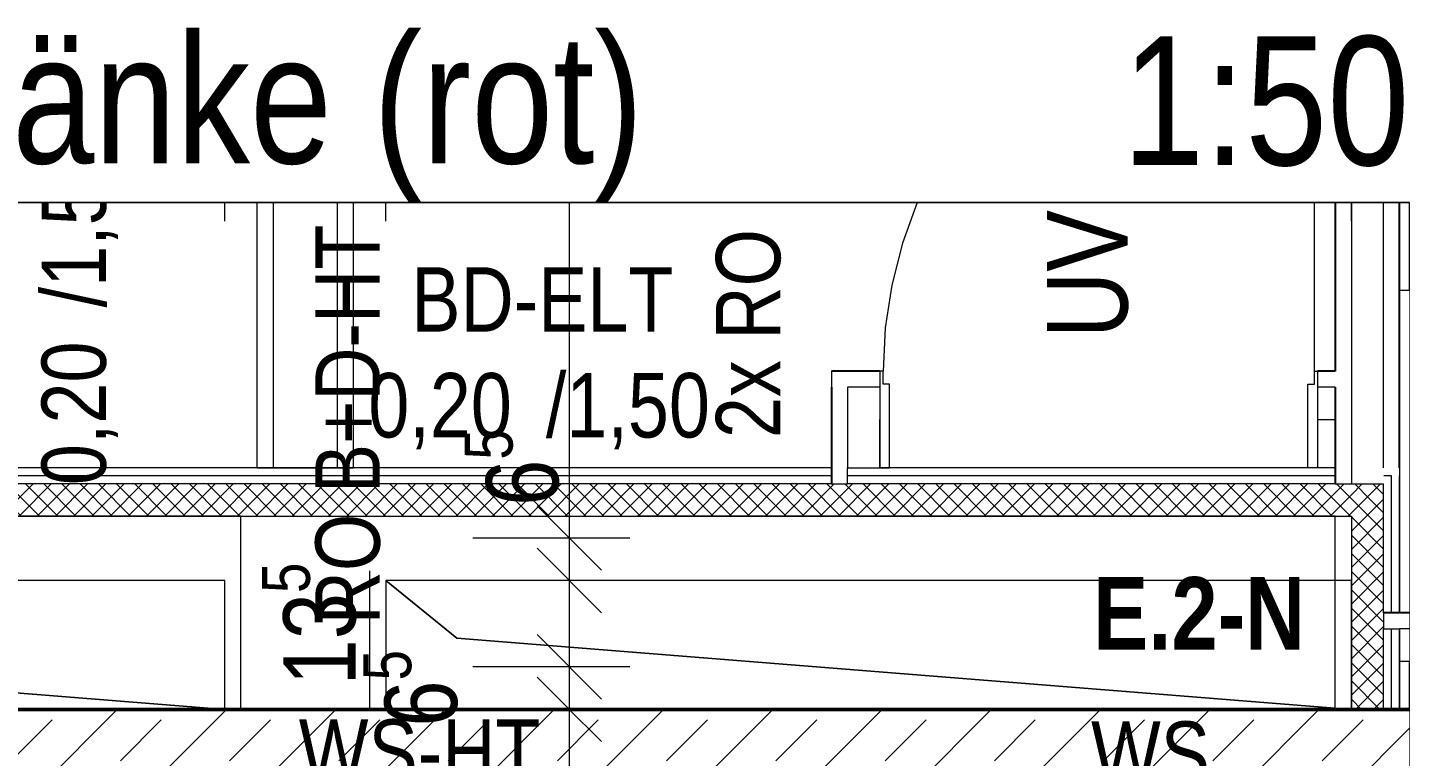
# Model space of a CAD drawing. Header units: centimetres. Extents: x 52.8 to 69.4, y 16.8 to 58.2.
# Drawn here: x 65.107 to 69.4, y 55.896 to 58.158 of the extents above; entities that cross this region are included whole.
import ezdxf
from ezdxf.enums import TextEntityAlignment as Align
from ezdxf.xclip import XClip

# ---------------------------------------------------------------- set-up
doc = ezdxf.new("R2010")
doc.units = ezdxf.units.CM
doc.header["$MEASUREMENT"] = 0
doc.header["$XCLIPFRAME"] = 0
doc.set_wipeout_variables(frame=1)
for name, pattern in [('Strichlinie', [0.4, 0.3, -0.1]), ('Strichlinie_ eng', [0.23, 0.15, -0.08]), ('Wipeout_Contour', [100, 0, -100])]:
    doc.linetypes.add(name, pattern=pattern)
for name, color, linetype in [('6._6.OG mit 2x Wunschposition Steuerschränke (rot)_1_Ausbauvariante Phantomplanung.gfb', 7, 'Continuous'), ('6._6.OG mit 2x Wunschposition Steuerschränke (rot)_1_Bemaßung 50.gfb', 7, 'Continuous'), ('6._6.OG mit 2x Wunschposition Steuerschränke (rot)_1_Bodenbelag.gfb', 7, 'Continuous'), ('6._6.OG mit 2x Wunschposition Steuerschränke (rot)_1_Decken.gfb', 7, 'Continuous'), ('6._6.OG mit 2x Wunschposition Steuerschränke (rot)_1_Neubau_Wände innen TB.gfb', 7, 'Continuous'), ('6._6.OG mit 2x Wunschposition Steuerschränke (rot)_1_Neubau_Wände massiv.gfb', 7, 'Continuous'), ('6._6.OG mit 2x Wunschposition Steuerschränke (rot)_1_Objekte Sanitär.gfb', 7, 'Continuous'), ('6._6.OG mit 2x Wunschposition Steuerschränke (rot)_1_Raumstempel_gemeinsam.gfb', 7, 'Continuous'), ('6._6.OG mit 2x Wunschposition Steuerschränke (rot)_1_Raumstempel_TF.gfb', 7, 'Continuous'), ('6._6.OG mit 2x Wunschposition Steuerschränke (rot)_1_Text 1_50.gfb', 7, 'Continuous'), ('6._6.OG mit 2x Wunschposition Steuerschränke (rot)_1_Unterdecken.gfb', 7, 'Continuous'), ('6._6.OG mit 2x Wunschposition Steuerschränke (rot)_1_Wände massiv.gfb', 7, 'Continuous')]:
    doc.layers.add(name, color=color, linetype=linetype)
doc.styles.add('ERSTELLTER_STIL_2', font='ARIALNB.TTF')
doc.styles.add('ERSTELLTER_STIL_3', font='')
doc.styles.get('ERSTELLTER_STIL_3').set_extended_font_data('Arial Narrow')
pattern_1 = [(45, (42.56998, 24.061774), (-0.02828427, 0.02828427), []), (135, (42.56998, 24.061774), (0.02828427, 0.02828427), [])]
pattern_2 = [(45, (42.56998, 24.06177), (-0.1697056, 0.1697056), []), (45, (42.48513, 24.14663), (-0.1697056, 0.1697056), [0.18, -0.06])]

# ---------------------------------------------------------------- blocks, each defined once
blk = doc.blocks.new('Zeichnung_2_1', base_point=(42.57, 24.0618))
at = {"layer": '6._6.OG mit 2x Wunschposition Steuerschränke (rot)_1_Bodenbelag.gfb', "linetype": 'Continuous', "lineweight": 18, "true_color": 0xdfdfdf}
h = blk.add_hatch(dxfattribs=at)
h.set_pattern_fill('RASTER_30X60_0001', color=254, style=0, pattern_type=2)
h.set_pattern_definition([(0, (70.37, 60.1418), (0, 0.6), []), (90, (70.37, 60.1418), (-1.2, 0), [])])
h.paths.add_polyline_path([(69.4002, 57.6149), (69.37, 57.6149), (69.37, 56.3418), (69.4002, 56.3418)])
at = {"layer": '6._6.OG mit 2x Wunschposition Steuerschränke (rot)_1_Neubau_Wände innen TB.gfb', "linetype": 'Continuous', "lineweight": 13}
h = blk.add_hatch(dxfattribs=at)
h.set_pattern_fill('DÄMMUNG__HART_2_0001', color=8, style=0, pattern_type=2)
h.set_pattern_definition(pattern_1)
h.paths.add_polyline_path([(62.72, 56.6418), (69.22, 56.6418), (69.22, 56.7418), (62.72, 56.7418)])
h = blk.add_hatch(dxfattribs=at)
h.set_pattern_fill('DÄMMUNG__HART_2_0001', color=8, style=0, pattern_type=2)
h.set_pattern_definition(pattern_1)
h.paths.add_polyline_path([(69.22, 56.6418), (69.32, 56.6418), (69.32, 56.7418)])
h = blk.add_hatch(dxfattribs=at)
h.set_pattern_fill('DÄMMUNG__HART_2_0001', color=8, style=0, pattern_type=2)
h.set_pattern_definition(pattern_1)
h.paths.add_polyline_path([(69.22, 56.6418), (69.32, 56.7418), (69.22, 56.7418)])
h = blk.add_hatch(dxfattribs=at)
h.set_pattern_fill('DÄMMUNG__HART_2_0001', color=8, style=0, pattern_type=2)
h.set_pattern_definition(pattern_1)
h.paths.add_polyline_path([(69.22, 56.6418), (69.22, 56.0418), (69.32, 56.0418), (69.32, 56.6418)])
at = {"layer": '6._6.OG mit 2x Wunschposition Steuerschränke (rot)_1_Bemaßung 50.gfb', "color": 7, "linetype": 'Continuous', "lineweight": 13, "ltscale": 10}
for p, q in [((65.72, 57.5576), (65.72, 57.6149)), ((66.22, 57.5576), (66.22, 57.6149)), ((66.7905, 56.5738), (66.7905, 57.6149)), ((66.6905, 56.6738), (66.8905, 56.4738)), ((66.978, 56.5738), (66.4905, 56.5738)), ((66.6905, 56.5418), (66.8905, 56.3418)), ((66.7905, 56.4418), (66.7905, 56.5738)), ((66.978, 56.4418), (66.4905, 56.4418)), ((66.7905, 56.1738), (66.7905, 56.4418)), ((66.6905, 56.2738), (66.8905, 56.0738)), ((66.978, 56.1738), (66.4905, 56.1738))]:
    blk.add_line(p, q, dxfattribs=at)
at = {"layer": '6._6.OG mit 2x Wunschposition Steuerschränke (rot)_1_Bodenbelag.gfb', "color": 7, "linetype": 'Continuous', "lineweight": 13, "ltscale": 10, "flags": 128}
blk.add_lwpolyline([(69.37, 57.6149), (69.37, 56.3418), (69.4002, 56.3418)], dxfattribs=at)
at = {"layer": '6._6.OG mit 2x Wunschposition Steuerschränke (rot)_1_Decken.gfb', "color": 7, "linetype": 'Strichlinie', "lineweight": 13, "ltscale": 10, "flags": 128}
blk.add_lwpolyline([(69.4002, 56.0418), (56.93, 56.0418), (56.93, 41.2759)], dxfattribs=at)
at = {"layer": '6._6.OG mit 2x Wunschposition Steuerschränke (rot)_1_Neubau_Wände innen TB.gfb', "color": 7, "linetype": 'Continuous', "lineweight": 13, "ltscale": 10}
for p, q in [((67.785, 56.7918), (67.785, 57.0518)), ((69.085, 56.7918), (69.085, 57.0518)), ((67.655, 56.7668), (67.655, 56.7918)), ((67.655, 56.7418), (67.655, 56.7668)), ((67.755, 56.7918), (67.785, 56.7918)), ((69.115, 56.7918), (69.085, 56.7918)), ((67.605, 56.7418), (64.335, 56.7418)), ((67.605, 56.7418), (67.655, 56.7418)), ((69.17, 56.7418), (67.655, 56.7418)), ((69.17, 56.7418), (69.22, 56.7418)), ((69.22, 56.7418), (69.32, 56.7418)), ((69.32, 56.7418), (69.22, 56.7418)), ((69.32, 56.6418), (69.32, 56.7418)), ((69.32, 56.6418), (69.32, 56.7418)), ((69.32, 56.3418), (69.32, 56.6418)), ((69.32, 56.3418), (69.32, 56.2918)), ((69.32, 56.2918), (69.345, 56.2918)), ((69.32, 56.0418), (69.32, 56.2918)), ((69.345, 56.2918), (69.37, 56.2918))]:
    blk.add_line(p, q, dxfattribs=at)
at = {"layer": '6._6.OG mit 2x Wunschposition Steuerschränke (rot)_1_Neubau_Wände innen TB.gfb', "color": 8, "linetype": 'Continuous', "lineweight": 13, "ltscale": 10}
for p, q in [((67.605, 56.7668), (64.335, 56.7668)), ((69.17, 56.7668), (67.655, 56.7668)), ((69.345, 56.7668), (69.32, 56.7668)), ((69.345, 56.7418), (69.345, 56.7668)), ((69.345, 56.3418), (69.345, 56.7418)), ((69.345, 56.0418), (69.345, 56.2918))]:
    blk.add_line(p, q, dxfattribs=at)
at = {"layer": '6._6.OG mit 2x Wunschposition Steuerschränke (rot)_1_Neubau_Wände innen TB.gfb', "color": 7, "linetype": 'Continuous', "lineweight": 25, "ltscale": 10}
for p, q in [((67.605, 56.7918), (67.605, 56.7668)), ((67.605, 56.7668), (67.605, 56.7418)), ((69.17, 56.7918), (69.17, 56.7668)), ((69.17, 56.7668), (69.17, 56.7418)), ((69.345, 56.3418), (69.32, 56.3418)), ((69.37, 56.3418), (69.345, 56.3418))]:
    blk.add_line(p, q, dxfattribs=at)
at = {"layer": '6._6.OG mit 2x Wunschposition Steuerschränke (rot)_1_Neubau_Wände innen TB.gfb', "color": 7, "linetype": 'Continuous', "lineweight": 18, "ltscale": 10, "flags": 128}
for points in [[(69.17, 56.7918), (67.655, 56.7918)], [(69.37, 56.3418), (69.37, 56.7668)], [(69.37, 56.0418), (69.37, 56.2918)]]:
    blk.add_lwpolyline(points, dxfattribs=at)
at = {"layer": '6._6.OG mit 2x Wunschposition Steuerschränke (rot)_1_Neubau_Wände innen TB.gfb', "color": 7, "linetype": 'Continuous', "lineweight": 13, "ltscale": 10, "flags": 128}
for points in [[(62.72, 56.6418), (69.22, 56.6418)], [(69.22, 56.6418), (69.22, 56.0418)], [(69.4002, 56.3418), (69.37, 56.3418)], [(69.37, 56.3418), (69.37, 56.0418)], [(69.37, 56.0418), (69.4002, 56.0418)]]:
    blk.add_lwpolyline(points, dxfattribs=at)
at = {"layer": '6._6.OG mit 2x Wunschposition Steuerschränke (rot)_1_Neubau_Wände innen TB.gfb', "color": 8, "linetype": 'Continuous', "lineweight": 13, "ltscale": 10, "flags": 128}
blk.add_lwpolyline([(69.32, 56.0418), (69.22, 56.0418)], dxfattribs=at)
at = {"layer": '6._6.OG mit 2x Wunschposition Steuerschränke (rot)_1_Bemaßung 50.gfb', "color": 7, "linetype": 'Continuous', "lineweight": 13, "char_height": 0.225, "attachment_point": 7, "rotation": 90, "style": 'ERSTELLTER_STIL_3'}
for s, insert in [('\\A1;6{\\H0.66x;\\S5^  ;}', (66.8221, 56.6738)), ('\\A1;13{\\H0.66x;\\S5^  ;}', (66.1923, 56.1163))]:
    blk.add_mtext(s, dxfattribs=dict(at, insert=insert))
at = {"layer": '6._6.OG mit 2x Wunschposition Steuerschränke (rot)_1_Decken.gfb', "color": 7, "linetype": 'Continuous', "lineweight": 13, "insert": (67.5042, 58.0641), "char_height": 0.2, "attachment_point": 8, "rotation": 90, "style": 'ERSTELLTER_STIL_3'}
blk.add_mtext('\\A1;\\pt0;2x RO B+D-HT Ø0,18{\\H0.66x;\\S^  ;\\S^  ;\\S^  ;}', dxfattribs=at)
at = {"layer": '6._6.OG mit 2x Wunschposition Steuerschränke (rot)_1_Decken.gfb', "color": 7, "linetype": 'Continuous', "lineweight": 13, "insert": (65.4091, 57.2788), "char_height": 0.2, "attachment_point": 8, "rotation": 90, "line_spacing_factor": 0.985499, "style": 'ERSTELLTER_STIL_3'}
blk.add_mtext('\\A1;\\pt0;BD-ELT\\P 0,20{\\H0.66x;\\S^  ;} /1,50{\\H0.66x;\\S^  ;\\S^  ;}', dxfattribs=at)
at = {"layer": '6._6.OG mit 2x Wunschposition Steuerschränke (rot)_1_Decken.gfb', "color": 7, "linetype": 'Continuous', "lineweight": 13, "insert": (66.7067, 56.8276), "char_height": 0.2, "attachment_point": 8, "line_spacing_factor": 0.985499, "style": 'ERSTELLTER_STIL_3'}
blk.add_mtext('\\A1;\\pt0;BD-ELT\\P 0,20{\\H0.66x;\\S^  ;} /1,50{\\H0.66x;\\S^  ;\\S^  ;}', dxfattribs=at)
at = {"layer": '6._6.OG mit 2x Wunschposition Steuerschränke (rot)_1_Raumstempel_TF.gfb', "color": 7, "linetype": 'Continuous', "lineweight": 13, "insert": (68.4175, 56.2275), "char_height": 0.225, "attachment_point": 7, "style": 'ERSTELLTER_STIL_2'}
blk.add_mtext('\\A1;E.2-N', dxfattribs=at)
at = {"layer": '6._6.OG mit 2x Wunschposition Steuerschränke (rot)_1_Text 1_50.gfb', "color": 7, "linetype": 'Continuous', "lineweight": 13, "insert": (68.2749, 57.1941), "char_height": 0.25, "attachment_point": 1, "rotation": 90, "style": 'ERSTELLTER_STIL_3'}
blk.add_mtext('\\A1;UV', dxfattribs=at)
at = {"color": 254, "linetype": 'Wipeout_Contour', "lineweight": 0, "ltscale": 358.785138}
blk.add_wipeout([(69.37, 57.3418), (69.37, 56.3418), (69.4002, 56.3418), (69.4002, 57.3418)], dxfattribs=at).dxf.layer = '6._6.OG mit 2x Wunschposition Steuerschränke (rot)_1_Objekte Sanitär.gfb'
at = {"layer": '6._6.OG mit 2x Wunschposition Steuerschränke (rot)_1_Decken.gfb', "color": 8, "linetype": 'Strichlinie', "lineweight": 13, "ltscale": 10, "flags": 128}
for points in [[(57.93, 57.6149), (57.93, 56.0418), (69.4002, 56.0418)], [(69.4002, 56.0418), (69.17, 56.0418), (69.17, 56.6418), (66.17, 56.6418), (66.17, 56.0418), (65.77, 56.0418), (65.77, 56.6418), (62.77, 56.6418), (62.77, 56.0418), (59.77, 56.0418), (59.77, 56.4418), (58.57, 56.4418), (58.57, 56.0418), (56.93, 56.0418), (56.93, 41.2759)]]:
    blk.add_lwpolyline(points, dxfattribs=at)
at = {"layer": '6._6.OG mit 2x Wunschposition Steuerschränke (rot)_1_Objekte Sanitär.gfb', "color": 7, "linetype": 'Continuous', "lineweight": 13, "ltscale": 10, "flags": 128}
blk.add_lwpolyline([(69.4002, 57.3418), (69.37, 57.3418), (69.37, 56.3418), (69.4002, 56.3418)], dxfattribs=at)
blk.add_lwpolyline([(69.4002, 57.3418), (69.37, 57.3418), (69.37, 56.3418), (69.4002, 56.3418)], dxfattribs=at)
at = {"layer": '6._6.OG mit 2x Wunschposition Steuerschränke (rot)_1_Unterdecken.gfb', "color": 7, "linetype": 'Strichlinie_ eng', "lineweight": 13, "ltscale": 10, "flags": 128}
blk.add_lwpolyline([(69.37, 57.6149), (69.37, 56.3418), (69.4002, 56.3418)], dxfattribs=at)
at = {"color": 254, "linetype": 'Wipeout_Contour', "lineweight": 0, "ltscale": 348.893455}
blk.add_wipeout([(65.87, 57.6149), (65.82, 57.6149), (65.82, 56.7918), (65.87, 56.7918)], dxfattribs=at).dxf.layer = '6._6.OG mit 2x Wunschposition Steuerschränke (rot)_1_Ausbauvariante Phantomplanung.gfb'
at = {"color": 254, "linetype": 'Wipeout_Contour', "lineweight": 0, "ltscale": 349.64898}
blk.add_wipeout([(66.07, 57.6149), (66.07, 56.7918), (66.12, 56.7918), (66.12, 57.6149)], dxfattribs=at).dxf.layer = '6._6.OG mit 2x Wunschposition Steuerschränke (rot)_1_Ausbauvariante Phantomplanung.gfb'
at = {"color": 254, "linetype": 'Wipeout_Contour', "lineweight": 0, "ltscale": 265.496177}
blk.add_wipeout([(67.655, 57.0418), (67.605, 57.0918), (67.605, 57.0418)], dxfattribs=at).dxf.layer = '6._6.OG mit 2x Wunschposition Steuerschränke (rot)_1_Neubau_Wände innen TB.gfb'
at = {"color": 254, "linetype": 'Wipeout_Contour', "lineweight": 0, "ltscale": 358.608958}
blk.add_wipeout([(69.115, 57.0418), (69.17, 57.0418), (69.17, 57.0918), (69.115, 57.0918)], dxfattribs=at).dxf.layer = '6._6.OG mit 2x Wunschposition Steuerschränke (rot)_1_Neubau_Wände innen TB.gfb'
at = {"color": 254, "linetype": 'Wipeout_Contour', "lineweight": 0, "ltscale": 358.27222}
blk.add_wipeout([(69.22, 56.7668), (69.32, 56.7668), (69.32, 56.7918), (69.22, 56.7918)], dxfattribs=at).dxf.layer = '6._6.OG mit 2x Wunschposition Steuerschränke (rot)_1_Neubau_Wände innen TB.gfb'
at = {"color": 254, "linetype": 'Wipeout_Contour', "lineweight": 0, "ltscale": 357.374226}
blk.add_wipeout([(69.345, 56.3418), (69.345, 56.2918), (69.37, 56.2918), (69.37, 56.3418)], dxfattribs=at).dxf.layer = '6._6.OG mit 2x Wunschposition Steuerschränke (rot)_1_Neubau_Wände innen TB.gfb'
at = {"color": 254, "linetype": 'Wipeout_Contour', "lineweight": 0, "ltscale": 354.359722}
blk.add_wipeout([(68.31, 55.4418), (69.4002, 55.4418), (69.4002, 56.0418), (68.31, 56.0418)], dxfattribs=at).dxf.layer = '6._6.OG mit 2x Wunschposition Steuerschränke (rot)_1_Neubau_Wände massiv.gfb'
at = {"layer": '6._6.OG mit 2x Wunschposition Steuerschränke (rot)_1_Neubau_Wände massiv.gfb', "linetype": 'Continuous', "lineweight": 0, "true_color": 0x000000}
h = blk.add_hatch(dxfattribs=at)
h.set_pattern_fill('BETON__STAHLBETON_0001', color=18, style=0, pattern_type=2)
h.set_pattern_definition(pattern_2)
h.paths.add_polyline_path([(68.31, 55.4418), (69.4002, 55.4418), (69.4002, 56.0418), (68.31, 56.0418)])
at = {"layer": '6._6.OG mit 2x Wunschposition Steuerschränke (rot)_1_Ausbauvariante Phantomplanung.gfb', "color": 9, "linetype": 'Continuous', "lineweight": 18, "ltscale": 10, "flags": 128}
for points in [[(65.82, 57.6149), (65.82, 56.7918)], [(66.12, 56.7918), (66.12, 57.6149)]]:
    blk.add_lwpolyline(points, dxfattribs=at)
at = {"layer": '6._6.OG mit 2x Wunschposition Steuerschränke (rot)_1_Neubau_Wände innen TB.gfb', "color": 7, "linetype": 'Continuous', "lineweight": 13, "ltscale": 10}
for q in [(69.105, 57.6149), (69.115, 57.0918)]:
    blk.add_line((69.105, 57.0918), q, dxfattribs=at)
at = {"layer": '6._6.OG mit 2x Wunschposition Steuerschränke (rot)_1_Neubau_Wände innen TB.gfb', "color": 7, "linetype": 'Continuous', "lineweight": 25, "ltscale": 10, "flags": 128}
blk.add_lwpolyline([(69.17, 57.0918), (69.115, 57.0918)], dxfattribs=at)
at = {"layer": '6._6.OG mit 2x Wunschposition Steuerschränke (rot)_1_Neubau_Wände massiv.gfb', "color": 7, "linetype": 'Continuous', "lineweight": 50, "ltscale": 10, "flags": 128}
blk.add_lwpolyline([(69.4002, 56.0418), (68.31, 56.0418)], dxfattribs=at)
at = {"layer": '6._6.OG mit 2x Wunschposition Steuerschränke (rot)_1_Wände massiv.gfb', "color": 7, "linetype": 'Continuous', "lineweight": 25, "insert": (68.4115, 55.7387), "char_height": 0.2, "attachment_point": 4, "line_spacing_factor": 0.985319, "style": 'ERSTELLTER_STIL_3'}
blk.add_mtext('\\A1;WS\\P 55/374/9', dxfattribs=at)
at = {"color": 254, "linetype": 'Wipeout_Contour', "lineweight": 0, "ltscale": 349.270306}
blk.add_wipeout([(66.07, 57.6149), (65.87, 57.6149), (65.87, 56.7918), (66.07, 56.7918)], dxfattribs=at).dxf.layer = '6._6.OG mit 2x Wunschposition Steuerschränke (rot)_1_Ausbauvariante Phantomplanung.gfb'
at = {"color": 254, "linetype": 'Wipeout_Contour', "lineweight": 0, "ltscale": 359.579446}
blk.add_wipeout([(69.32, 57.6149), (69.32, 56.7918), (69.37, 56.7918), (69.37, 57.6149)], dxfattribs=at).dxf.layer = '6._6.OG mit 2x Wunschposition Steuerschränke (rot)_1_Neubau_Wände innen TB.gfb'
at = {"color": 254, "linetype": 'Wipeout_Contour', "lineweight": 0, "ltscale": 265.488585}
blk.add_wipeout([(67.755, 56.9418), (67.655, 57.0418), (67.655, 56.9418)], dxfattribs=at).dxf.layer = '6._6.OG mit 2x Wunschposition Steuerschränke (rot)_1_Neubau_Wände innen TB.gfb'
at = {"color": 254, "linetype": 'Wipeout_Contour', "lineweight": 0, "ltscale": 358.417824}
blk.add_wipeout([(69.115, 56.9418), (69.17, 56.9418), (69.17, 57.0418), (69.115, 57.0418)], dxfattribs=at).dxf.layer = '6._6.OG mit 2x Wunschposition Steuerschränke (rot)_1_Neubau_Wände innen TB.gfb'
at = {"color": 254, "linetype": 'Wipeout_Contour', "lineweight": 0, "ltscale": 358.040514}
blk.add_wipeout([(69.17, 56.7668), (69.22, 56.7668), (69.22, 56.7918), (69.17, 56.7918)], dxfattribs=at).dxf.layer = '6._6.OG mit 2x Wunschposition Steuerschränke (rot)_1_Neubau_Wände innen TB.gfb'
at = {"color": 254, "linetype": 'Wipeout_Contour', "lineweight": 0, "ltscale": 357.296601}
blk.add_wipeout([(69.32, 56.3418), (69.32, 56.2918), (69.345, 56.2918), (69.345, 56.3418)], dxfattribs=at).dxf.layer = '6._6.OG mit 2x Wunschposition Steuerschränke (rot)_1_Neubau_Wände innen TB.gfb'
at = {"color": 254, "linetype": 'Wipeout_Contour', "lineweight": 0, "ltscale": 357.459903}
blk.add_wipeout([(69.4002, 56.3418), (69.37, 56.3418), (69.37, 56.2918), (69.4002, 56.2918)], dxfattribs=at).dxf.layer = '6._6.OG mit 2x Wunschposition Steuerschränke (rot)_1_Neubau_Wände innen TB.gfb'
at = {"layer": '6._6.OG mit 2x Wunschposition Steuerschränke (rot)_1_Ausbauvariante Phantomplanung.gfb', "color": 9, "linetype": 'Continuous', "lineweight": 18, "ltscale": 10}
for p, q in [((65.87, 57.6149), (65.87, 56.7918)), ((66.07, 56.7918), (66.07, 57.6149))]:
    blk.add_line(p, q, dxfattribs=at)
at = {"layer": '6._6.OG mit 2x Wunschposition Steuerschränke (rot)_1_Ausbauvariante Phantomplanung.gfb', "color": 9, "linetype": 'Continuous', "lineweight": 18, "ltscale": 10, "flags": 128}
for points in [[(65.82, 56.7918), (65.87, 56.7918)], [(65.87, 56.7918), (66.07, 56.7918)], [(66.07, 56.7918), (66.12, 56.7918)]]:
    blk.add_lwpolyline(points, dxfattribs=at)
at = {"layer": '6._6.OG mit 2x Wunschposition Steuerschränke (rot)_1_Neubau_Wände innen TB.gfb', "color": 7, "linetype": 'Continuous', "lineweight": 13, "ltscale": 10}
for p, q in [((69.085, 57.0518), (69.105, 57.0518)), ((69.105, 57.0518), (69.105, 57.0918)), ((69.115, 57.0918), (69.115, 57.0418)), ((69.115, 57.0918), (69.115, 56.7918)), ((69.115, 57.0918), (69.115, 57.0418)), ((69.115, 57.0918), (69.115, 57.0418)), ((69.17, 57.0418), (69.115, 57.0418)), ((69.32, 56.3418), (69.32, 56.2918)), ((69.32, 56.2918), (69.345, 56.2918))]:
    blk.add_line(p, q, dxfattribs=at)
at = {"layer": '6._6.OG mit 2x Wunschposition Steuerschränke (rot)_1_Neubau_Wände innen TB.gfb', "color": 8, "linetype": 'Continuous', "lineweight": 13, "ltscale": 10}
blk.add_line((69.115, 57.0418), (69.115, 56.9418), dxfattribs=at)
blk.add_line((69.115, 57.0418), (69.115, 56.9418), dxfattribs=at)
blk.add_line((69.115, 57.0418), (69.115, 56.9418), dxfattribs=at)
at = {"layer": '6._6.OG mit 2x Wunschposition Steuerschränke (rot)_1_Neubau_Wände innen TB.gfb', "color": 7, "linetype": 'Continuous', "lineweight": 25, "ltscale": 10}
for p, q in [((69.345, 56.3418), (69.32, 56.3418)), ((69.37, 56.3418), (69.345, 56.3418))]:
    blk.add_line(p, q, dxfattribs=at)
at = {"layer": '6._6.OG mit 2x Wunschposition Steuerschränke (rot)_1_Neubau_Wände innen TB.gfb', "color": 7, "linetype": 'Continuous', "lineweight": 25, "ltscale": 10, "flags": 128}
for points in [[(69.37, 56.7918), (69.37, 57.6149)], [(69.4002, 56.3418), (69.37, 56.3418)]]:
    blk.add_lwpolyline(points, dxfattribs=at)
at = {"layer": '6._6.OG mit 2x Wunschposition Steuerschränke (rot)_1_Neubau_Wände innen TB.gfb', "color": 8, "linetype": 'Continuous', "lineweight": 13, "ltscale": 10, "flags": 128}
for points in [[(69.17, 57.0418), (69.17, 56.9418)], [(69.115, 56.9418), (69.17, 56.9418)]]:
    blk.add_lwpolyline(points, dxfattribs=at)
at = {"layer": '6._6.OG mit 2x Wunschposition Steuerschränke (rot)_1_Neubau_Wände innen TB.gfb', "color": 7, "linetype": 'Continuous', "lineweight": 18, "ltscale": 10, "flags": 128}
blk.add_lwpolyline([(67.605, 56.7918), (64.335, 56.7918)], dxfattribs=at)
at = {"layer": '6._6.OG mit 2x Wunschposition Steuerschränke (rot)_1_Decken.gfb', "color": 7, "linetype": 'Continuous', "lineweight": 13, "insert": (66.2599, 57.3333), "char_height": 0.2, "attachment_point": 8, "rotation": 90, "style": 'ERSTELLTER_STIL_3'}
blk.add_mtext('\\A1;\\pt0;RO B+D-HT Ø0,15{\\H0.66x;\\S^  ;\\S^  ;\\S^  ;}', dxfattribs=at)
at = {"color": 254, "linetype": 'Wipeout_Contour', "lineweight": 0, "ltscale": 354.193063}
blk.add_wipeout([(67.655, 57.0418), (67.755, 57.0418), (67.755, 57.0918), (67.655, 57.0918)], dxfattribs=at).dxf.layer = '6._6.OG mit 2x Wunschposition Steuerschränke (rot)_1_Neubau_Wände innen TB.gfb'
at = {"color": 254, "linetype": 'Wipeout_Contour', "lineweight": 0, "ltscale": 358.208836}
blk.add_wipeout([(69.22, 56.7418), (69.32, 56.7418), (69.32, 56.7668), (69.22, 56.7668)], dxfattribs=at).dxf.layer = '6._6.OG mit 2x Wunschposition Steuerschränke (rot)_1_Neubau_Wände innen TB.gfb'
at = {"color": 254, "linetype": 'Wipeout_Contour', "lineweight": 0, "ltscale": 357.270674}
blk.add_wipeout([(69.4002, 56.2918), (69.37, 56.2918), (69.37, 56.1918), (69.4002, 56.1918)], dxfattribs=at).dxf.layer = '6._6.OG mit 2x Wunschposition Steuerschränke (rot)_1_Neubau_Wände innen TB.gfb'
at = {"color": 254, "linetype": 'Wipeout_Contour', "lineweight": 0, "ltscale": 861.715231}
blk.add_wipeout([(63.11, 55.4418), (65.51, 55.4418), (65.51, 55.6218), (65.91, 55.6218), (65.91, 55.4418), (67.21, 55.4418), (67.21, 55.6218), (68.31, 55.6218), (68.31, 56.0418), (63.11, 56.0418)], dxfattribs=at).dxf.layer = '6._6.OG mit 2x Wunschposition Steuerschränke (rot)_1_Neubau_Wände massiv.gfb'
at = {"layer": '6._6.OG mit 2x Wunschposition Steuerschränke (rot)_1_Neubau_Wände massiv.gfb', "linetype": 'Continuous', "lineweight": 0, "true_color": 0x000000}
h = blk.add_hatch(dxfattribs=at)
h.set_pattern_fill('BETON__STAHLBETON_0001', color=18, style=0, pattern_type=2)
h.set_pattern_definition(pattern_2)
h.paths.add_polyline_path([(63.11, 55.4418), (65.51, 55.4418), (65.51, 55.6218), (65.91, 55.6218), (65.91, 55.4418), (67.21, 55.4418), (67.21, 55.6218), (68.31, 55.6218), (68.31, 56.0418), (63.11, 56.0418)])
at = {"layer": '6._6.OG mit 2x Wunschposition Steuerschränke (rot)_1_Bemaßung 50.gfb', "color": 7, "linetype": 'Continuous', "lineweight": 13, "ltscale": 10}
for p, q in [((66.7905, 56.0418), (66.7905, 56.1738)), ((66.6905, 56.1418), (66.8905, 55.9418)), ((66.978, 56.0418), (66.4905, 56.0418)), ((66.7905, 55.3993), (66.7905, 56.0418))]:
    blk.add_line(p, q, dxfattribs=at)
at = {"layer": '6._6.OG mit 2x Wunschposition Steuerschränke (rot)_1_Decken.gfb', "color": 7, "linetype": 'Continuous', "lineweight": 13, "ltscale": 10, "flags": 128}
for points in [[(62.9413, 56.2631), (65.72, 56.0418), (65.72, 56.4418), (62.72, 56.4418)], [(62.72, 56.4418), (62.72, 56.0418), (65.72, 56.0418), (62.9413, 56.2631)], [(66.4413, 56.2631), (69.22, 56.0418), (69.22, 56.4418), (66.22, 56.4418)], [(66.22, 56.4418), (66.22, 56.0418), (69.22, 56.0418), (66.4413, 56.2631)]]:
    blk.add_lwpolyline(points, close=True, dxfattribs=at)
at = {"layer": '6._6.OG mit 2x Wunschposition Steuerschränke (rot)_1_Neubau_Wände innen TB.gfb', "color": 7, "linetype": 'Continuous', "lineweight": 13, "ltscale": 10}
for p, q in [((67.765, 57.0918), (67.755, 57.0918)), ((69.345, 56.2918), (69.37, 56.2918)), ((69.4002, 56.2918), (69.37, 56.2918))]:
    blk.add_line(p, q, dxfattribs=at)
at = {"layer": '6._6.OG mit 2x Wunschposition Steuerschränke (rot)_1_Neubau_Wände innen TB.gfb', "color": 7, "linetype": 'Continuous', "lineweight": 13, "ltscale": 10, "flags": 128}
blk.add_lwpolyline([(69.37, 56.2918), (69.37, 56.1918)], dxfattribs=at)
at = {"layer": '6._6.OG mit 2x Wunschposition Steuerschränke (rot)_1_Neubau_Wände innen TB.gfb', "color": 8, "linetype": 'Continuous', "lineweight": 13, "ltscale": 10, "flags": 128}
blk.add_lwpolyline([(69.37, 56.1918), (69.4002, 56.1918)], dxfattribs=at)
at = {"layer": '6._6.OG mit 2x Wunschposition Steuerschränke (rot)_1_Neubau_Wände innen TB.gfb', "color": 7, "linetype": 'Continuous', "lineweight": 13, "ltscale": 10}
blk.add_arc((69.105, 57.0918), 1.34, 157.0199, 180, dxfattribs=at)
at = {"layer": '6._6.OG mit 2x Wunschposition Steuerschränke (rot)_1_Neubau_Wände massiv.gfb', "color": 7, "linetype": 'Continuous', "lineweight": 50, "ltscale": 10, "flags": 128}
blk.add_lwpolyline([(68.31, 56.0418), (63.11, 56.0418)], dxfattribs=at)
at = {"layer": '6._6.OG mit 2x Wunschposition Steuerschränke (rot)_1_Bemaßung 50.gfb', "color": 7, "linetype": 'Continuous', "lineweight": 13, "insert": (66.5071, 55.9883), "char_height": 0.225, "attachment_point": 7, "rotation": 90, "style": 'ERSTELLTER_STIL_3'}
blk.add_mtext('\\A1;6{\\H0.66x;\\S5^  ;}', dxfattribs=at)
at = {"layer": '6._6.OG mit 2x Wunschposition Steuerschränke (rot)_1_Wände massiv.gfb', "color": 7, "linetype": 'Continuous', "lineweight": 25, "insert": (65.9501, 55.745), "char_height": 0.2, "attachment_point": 4, "line_spacing_factor": 0.985319, "style": 'ERSTELLTER_STIL_3'}
blk.add_mtext('\\A1;WS-HT\\P 20/374/9', dxfattribs=at)
at = {"color": 254, "linetype": 'Wipeout_Contour', "lineweight": 0, "ltscale": 359.116802}
blk.add_wipeout([(69.17, 57.6149), (69.17, 56.7918), (69.22, 56.7918), (69.22, 57.6149)], dxfattribs=at).dxf.layer = '6._6.OG mit 2x Wunschposition Steuerschränke (rot)_1_Neubau_Wände innen TB.gfb'
at = {"color": 254, "linetype": 'Wipeout_Contour', "lineweight": 0, "ltscale": 265.447266}
blk.add_wipeout([(67.655, 57.0918), (67.605, 57.0918), (67.655, 57.0418)], dxfattribs=at).dxf.layer = '6._6.OG mit 2x Wunschposition Steuerschränke (rot)_1_Neubau_Wände innen TB.gfb'
at = {"color": 254, "linetype": 'Wipeout_Contour', "lineweight": 0, "ltscale": 353.223599}
blk.add_wipeout([(67.605, 56.7668), (67.655, 56.7668), (67.655, 56.7918), (67.605, 56.7918)], dxfattribs=at).dxf.layer = '6._6.OG mit 2x Wunschposition Steuerschränke (rot)_1_Neubau_Wände innen TB.gfb'
at = {"color": 254, "linetype": 'Wipeout_Contour', "lineweight": 0, "ltscale": 357.977089}
blk.add_wipeout([(69.17, 56.7418), (69.22, 56.7418), (69.22, 56.7668), (69.17, 56.7668)], dxfattribs=at).dxf.layer = '6._6.OG mit 2x Wunschposition Steuerschränke (rot)_1_Neubau_Wände innen TB.gfb'
at = {"layer": '6._6.OG mit 2x Wunschposition Steuerschränke (rot)_1_Neubau_Wände innen TB.gfb', "color": 7, "linetype": 'Continuous', "lineweight": 25, "ltscale": 10}
for p, q in [((69.17, 56.7918), (69.17, 56.7668)), ((69.17, 56.7668), (69.17, 56.7418))]:
    blk.add_line(p, q, dxfattribs=at)
at = {"layer": '6._6.OG mit 2x Wunschposition Steuerschränke (rot)_1_Neubau_Wände innen TB.gfb', "color": 7, "linetype": 'Continuous', "lineweight": 13, "ltscale": 10}
for p, q in [((69.22, 56.7668), (69.22, 56.7418)), ((69.17, 56.7418), (69.22, 56.7418)), ((69.22, 56.7418), (69.32, 56.7418))]:
    blk.add_line(p, q, dxfattribs=at)
at = {"layer": '6._6.OG mit 2x Wunschposition Steuerschränke (rot)_1_Neubau_Wände innen TB.gfb', "color": 7, "linetype": 'Continuous', "lineweight": 25, "ltscale": 10, "flags": 128}
for points in [[(69.17, 57.6149), (69.17, 57.0918)], [(67.755, 57.0918), (67.605, 57.0918)], [(69.17, 57.0418), (69.17, 56.7918)]]:
    blk.add_lwpolyline(points, dxfattribs=at)
at = {"layer": '6._6.OG mit 2x Wunschposition Steuerschränke (rot)_1_Neubau_Wände innen TB.gfb', "color": 7, "linetype": 'Continuous', "lineweight": 13, "ltscale": 10, "flags": 128}
blk.add_lwpolyline([(67.605, 57.0918), (67.605, 57.0418)], dxfattribs=at)
at = {"color": 254, "linetype": 'Wipeout_Contour', "lineweight": 0, "ltscale": 359.347817}
blk.add_wipeout([(69.22, 57.6149), (69.22, 56.7918), (69.32, 56.7918), (69.32, 57.6149)], dxfattribs=at).dxf.layer = '6._6.OG mit 2x Wunschposition Steuerschränke (rot)_1_Neubau_Wände innen TB.gfb'
at = {"color": 254, "linetype": 'Wipeout_Contour', "lineweight": 0, "ltscale": 265.508434}
blk.add_wipeout([(67.755, 57.0418), (67.655, 57.0418), (67.755, 56.9418)], dxfattribs=at).dxf.layer = '6._6.OG mit 2x Wunschposition Steuerschränke (rot)_1_Neubau_Wände innen TB.gfb'
at = {"color": 254, "linetype": 'Wipeout_Contour', "lineweight": 0, "ltscale": 353.159309}
blk.add_wipeout([(67.605, 56.7418), (67.655, 56.7418), (67.655, 56.7668), (67.605, 56.7668)], dxfattribs=at).dxf.layer = '6._6.OG mit 2x Wunschposition Steuerschränke (rot)_1_Neubau_Wände innen TB.gfb'
at = {"layer": '6._6.OG mit 2x Wunschposition Steuerschränke (rot)_1_Bemaßung 50.gfb', "color": 7, "linetype": 'Continuous', "lineweight": 13, "ltscale": 10}
blk.add_line((69.22, 57.5576), (69.22, 57.6149), dxfattribs=at)
at = {"layer": '6._6.OG mit 2x Wunschposition Steuerschränke (rot)_1_Neubau_Wände innen TB.gfb', "color": 7, "linetype": 'Continuous', "lineweight": 13, "ltscale": 10}
for p, q in [((69.22, 57.6149), (69.22, 56.7918)), ((69.32, 56.7918), (69.32, 57.6149)), ((67.755, 57.0918), (67.755, 57.0418)), ((67.755, 57.0918), (67.755, 56.7918)), ((67.755, 57.0918), (67.755, 57.0418)), ((67.755, 57.0918), (67.755, 57.0418)), ((67.765, 57.0518), (67.765, 57.0918)), ((67.785, 57.0518), (67.765, 57.0518)), ((67.655, 57.0418), (67.655, 56.9418)), ((67.755, 57.0418), (67.655, 57.0418)), ((67.655, 56.7418), (67.655, 56.7668)), ((69.22, 56.7918), (69.22, 56.7668)), ((67.605, 56.7418), (67.655, 56.7418))]:
    blk.add_line(p, q, dxfattribs=at)
at = {"layer": '6._6.OG mit 2x Wunschposition Steuerschränke (rot)_1_Neubau_Wände innen TB.gfb', "color": 8, "linetype": 'Continuous', "lineweight": 13, "ltscale": 10}
blk.add_line((67.755, 57.0418), (67.755, 56.9418), dxfattribs=at)
blk.add_line((67.755, 57.0418), (67.755, 56.9418), dxfattribs=at)
blk.add_line((67.755, 57.0418), (67.755, 56.9418), dxfattribs=at)
at = {"layer": '6._6.OG mit 2x Wunschposition Steuerschränke (rot)_1_Neubau_Wände innen TB.gfb', "color": 7, "linetype": 'Continuous', "lineweight": 25, "ltscale": 10}
blk.add_line((67.605, 56.7668), (67.605, 56.7418), dxfattribs=at)
at = {"color": 254, "linetype": 'Wipeout_Contour', "lineweight": 0, "ltscale": 353.576442}
blk.add_wipeout([(67.605, 57.0418), (67.605, 56.7918), (67.655, 56.7918), (67.655, 57.0418)], dxfattribs=at).dxf.layer = '6._6.OG mit 2x Wunschposition Steuerschränke (rot)_1_Neubau_Wände innen TB.gfb'
at = {"layer": '6._6.OG mit 2x Wunschposition Steuerschränke (rot)_1_Neubau_Wände innen TB.gfb', "color": 7, "linetype": 'Continuous', "lineweight": 25, "ltscale": 10}
blk.add_line((67.605, 56.7918), (67.605, 56.7668), dxfattribs=at)
at = {"layer": '6._6.OG mit 2x Wunschposition Steuerschränke (rot)_1_Neubau_Wände innen TB.gfb', "color": 7, "linetype": 'Continuous', "lineweight": 25, "ltscale": 10, "flags": 128}
blk.add_lwpolyline([(67.605, 57.0418), (67.605, 56.7918)], dxfattribs=at)
at = {"color": 254, "linetype": 'Wipeout_Contour', "lineweight": 0, "ltscale": 353.677525}
blk.add_wipeout([(67.655, 56.9418), (67.655, 56.7918), (67.755, 56.7918), (67.755, 56.9418)], dxfattribs=at).dxf.layer = '6._6.OG mit 2x Wunschposition Steuerschränke (rot)_1_Neubau_Wände innen TB.gfb'
at = {"layer": '6._6.OG mit 2x Wunschposition Steuerschränke (rot)_1_Neubau_Wände innen TB.gfb', "color": 7, "linetype": 'Continuous', "lineweight": 13, "ltscale": 10}
for p, q in [((67.655, 57.0418), (67.655, 56.9418)), ((67.655, 56.9418), (67.655, 56.7918)), ((67.655, 56.7668), (67.655, 56.7918))]:
    blk.add_line(p, q, dxfattribs=at)
at = {"layer": '6._6.OG mit 2x Wunschposition Steuerschränke (rot)_1_Neubau_Wände innen TB.gfb', "color": 8, "linetype": 'Continuous', "lineweight": 13, "ltscale": 10, "flags": 128}
blk.add_lwpolyline([(67.755, 56.7918), (67.755, 56.9418)], dxfattribs=at)
at = {"layer": '6._6.OG mit 2x Wunschposition Steuerschränke (rot)_1_Neubau_Wände innen TB.gfb', "color": 7, "linetype": 'Continuous', "lineweight": 13, "ltscale": 10, "flags": 128}
blk.add_lwpolyline([(67.655, 56.7918), (67.755, 56.7918)], dxfattribs=at)
blk = doc.blocks.new('Mitgelieferter Zeichnungstitel[2]', base_point=(54.53, 41.2759))
at = {"color": 7, "linetype": 'Continuous', "lineweight": 13, "ltscale": 10}
blk.add_line((54.53, 57.6149), (69.4002, 57.6149), dxfattribs=at)
at = {"color": 7, "lineweight": 13, "style": 'ERSTELLTER_STIL_3'}
blk.add_attdef('AC_DrawingNumber', text='', height=0.4, dxfattribs=at).set_placement((54.53, 58.1315), align=Align.TOP_LEFT)
blk.add_attdef('AC_DrawingName', text='', height=0.4, dxfattribs=at).set_placement((61.9651, 58.1369), align=Align.TOP_CENTER)
blk.add_attdef('AC_DrawingScale', text='', height=0.4, dxfattribs=at).set_placement((69.4002, 58.1315), align=Align.TOP_RIGHT)

msp = doc.modelspace()

# ---------------------------------------------------------------- linework, layer by layer
at = {"layer": '6._6.OG mit 2x Wunschposition Steuerschränke (rot)_1_Raumstempel_gemeinsam.gfb', "color": 7, "linetype": 'Continuous', "lineweight": 13, "ltscale": 10, "flags": 128}
msp.add_lwpolyline([(54.53, 41.2759), (69.4002, 41.2759), (69.4002, 57.6149), (54.53, 57.6149)], close=True, dxfattribs=at)

# ---------------------------------------------------------------- next in the draw order: block references
at = {"color": 7, "linetype": 'Continuous', "lineweight": 13, "ltscale": 10}
ref = msp.add_blockref('Zeichnung_2_1', (42.57, 24.0618), dxfattribs=at)
XClip(ref).set_block_clipping_path([(54.5300182444, 41.2759269262), (69.4001759032, 57.6149247779)])

# ---------------------------------------------------------------- next in the draw order: block references
ref = msp.add_blockref('Mitgelieferter Zeichnungstitel[2]', (54.53, 41.2759), dxfattribs=at)
ref.add_attrib('AC_DrawingName', '6.OG mit 2x Wunschposition Steuerschränke (rot)', dxfattribs={"color": 7, "lineweight": 13, "height": 0.4, "style": 'ERSTELLTER_STIL_3'}).set_placement((61.9651, 58.1369), align=Align.TOP_CENTER)
ref.add_attrib('AC_DrawingScale', '1:50', dxfattribs={"color": 7, "lineweight": 13, "height": 0.4, "style": 'ERSTELLTER_STIL_3'}).set_placement((69.4002, 58.1315), align=Align.TOP_RIGHT)

doc.saveas('drawing.dxf')
